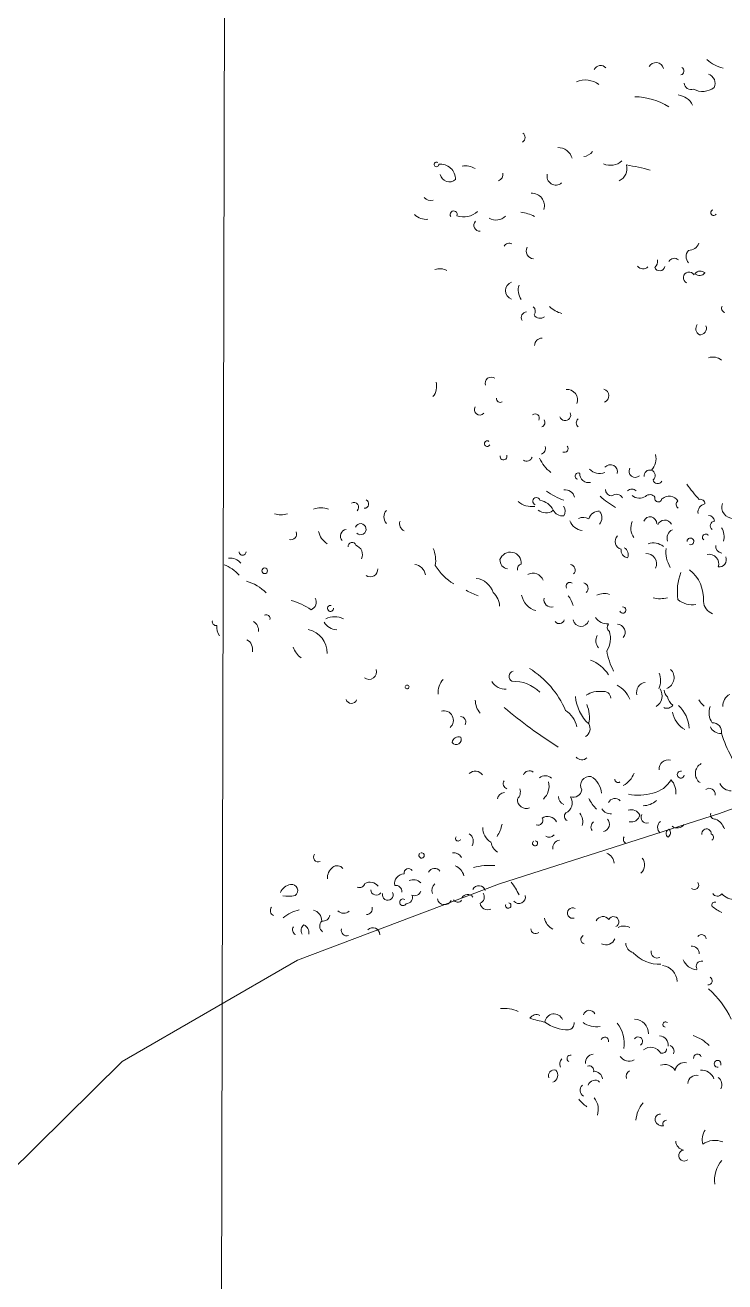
# Model space of a CAD drawing. Header units: millimetres. Extents: x -24439 to 198341, y -52871 to 149926.
# Drawn here: x 144440 to 145698, y 19087 to 21346 of the extents above; entities that cross this region are included whole.
import ezdxf

# ---------------------------------------------------------------- set-up
doc = ezdxf.new("R2010")
doc.units = ezdxf.units.MM
doc.linetypes.add('NET VAN', pattern=[1.06, 0.53, -0.53])
doc.layers.add('A-DETL-GENF-2', color=9, linetype='NET VAN', lineweight=9)
doc.layers.add('G-IMPT-1', color=9, linetype='Continuous', lineweight=9)

# ---------------------------------------------------------------- blocks, each defined once
blk = doc.blocks.new('NCV_TKCS_251209_TONG THE HIEN TRANG SAN DUONG - NCV_TKCS_HIEN TRANG_251209a_dwg_CX-1613001-TKCS_MB ĐỊNH VỊ CAO ĐỘ THIẾT KẾ')
at = {"layer": 'G-IMPT-1'}
blk.add_circle((-2094.9, 4568.9), 8.39, dxfattribs=at)
for centre, radius, start, end in [((-1221, 6507.5), 101.2, 242.505, 274.115), ((-1404.9, 6342.4), 23.3, 31.15, 168.58), ((-1335.6, 6361.1), 12.2, 301.7299, 77.194), ((-1251.4, 6348), 28.8, 350.5439, 89.0665), ((-1293.4, 6336.3), 19.9, 197.532, 309.689), ((-1269.4, 6377.3), 57.5, 258.595, 323.726), ((-1561.7, 6288.6), 20.7, 57.56, 172.8428), ((-1310.8, 6234.5), 57.4, 44.102, 99.0275), ((-1580.1, 6189), 67.5, 69.244, 129.6807), ((-1389.6, 6063), 192.8, 74.035, 105.9647), ((-1737.8, 6031.9), 16.2, 319.399, 72.492), ((-1606.5, 5994.1), 44.1, 32.274, 107.0808), ((-1552.5, 6066.8), 37.4, 293.573, 341.404), ((-1468.5, 6081.2), 52.7, 263.742, 327.678), ((-1443.5, 6024.2), 42.1, 313.21, 30.53), ((-1311.7, 5277.3), 774.2, 91.7044, 97.0932), ((-1116.2, 5984.1), 8.72, 121.115, 347.811), ((-1600.6, 5951.6), 26.2, 182.039, 327.825), ((-1775.1, 5905.9), 22, 310.596, 25.215), ((-1953.2, 5882.9), 6.82, 67.714, 22.286), ((-1929.3, 5843.8), 45.3, 15.32, 112.9477), ((-1853.6, 5850.8), 55.3, 74.642, 116.2412), ((-1643.6, 5847), 37.2, 359.169, 110.563), ((-1165.9, 5886.5), 34.1, 286.675, 355.137), ((-1909.1, 5870.8), 28, 208.103, 327.49), ((-1131.7, 5842.1), 27, 154.258, 240.793), ((-1648.3, 5695.8), 124.6, 80.1127, 99.8873), ((-1261.5, 5789.7), 27.4, 329.304, 21.899), ((-1183.9, 5800.7), 19.3, 67.487, 165.6462), ((-1108.6, 5812), 21.3, 246.802, 336.802), ((-1098.3, 5786.4), 19.6, 61.607, 161.9962), ((-1946, 5801), 27.3, 239.237, 300.763), ((-1860.6, 5754.3), 10.5, 354.885, 233.043), ((-1848.4, 5817.4), 64, 268.468, 327.677), ((-1746.3, 5813.4), 40.5, 257.3, 331.948), ((-1276.5, 5781.1), 20.2, 234.741, 333.33), ((-1225.7, 5785.7), 15.7, 219.121, 4.483), ((-1130.3, 5775.9), 17.2, 48.257, 258.613), ((-1776.6, 5745.7), 17.7, 154.098, 291.321), ((-1597.9, 5719), 23.8, 168.843, 281.155), ((-998, 5720.2), 13.3, 165.092, 270.655), ((-1949.6, 5765.5), 51.2, 242.794, 292.229), ((-1672.2, 5704.2), 16.3, 74.29, 170.6501), ((-1046.9, 5641.8), 21.1, 159.553, 256.591), ((-1056.3, 5640.6), 19.9, 283.031, 38.089), ((-1620.6, 5588.4), 26.7, 125.619, 268.586), ((-1839.9, 5539.9), 48.6, 80.088, 123.6908), ((-1566.3, 5606), 45.7, 177.196, 233.73), ((-1467.8, 5646.1), 82.5, 242.462, 271.93), ((-1561.8, 5521.9), 16.6, 109.386, 227.994), ((-1559.1, 5542.1), 17.2, 338.028, 67.21), ((-1528.9, 5551.1), 21, 227.32, 326.102), ((-982.7, 5533.2), 37.9, 64.262, 126.6179), ((-1492.8, 5454.2), 23.2, 108.869, 194.986), ((-1375.3, 5320.3), 31.4, 355.672, 111.3883), ((-1278.7, 5362.2), 20.8, 308.159, 90.4215), ((-1607.2, 5303), 18, 69.196, 218.298), ((-1367.4, 5275.1), 16.6, 213.973, 42.338), ((-1313.8, 5267.2), 15.6, 149.553, 247.316), ((-1806.9, 5232.5), 48, 336.955, 32.572), ((-1568, 5265.3), 10.6, 187.057, 319.545), ((-1450.8, 5240.8), 12.3, 346.509, 148.2519), ((-1432.7, 5232.3), 14.1, 307.878, 52.122), ((-1115, 5214), 48.3, 332.105, 32.3), ((-1617.2, 5216.5), 15.9, 162.988, 335.899), ((-1410.3, 5156.7), 16.2, 302.029, 40.477), ((-1340.8, 5178.3), 11.2, 263.136, 56.899), ((-1188.5, 5151.6), 21.3, 1.855, 157.5339), ((-1118, 5174.1), 18.1, 166.282, 331.218), ((-1072.1, 5174.6), 16.8, 90.754, 206.033), ((-1073.4, 5174.6), 16.9, 327.0109, 86.1187), ((-1046.9, 5171.6), 13.9, 206.908, 349.351), ((-415.4, 5915.3), 912.6, 233.457, 237.153), ((-806.2, 5156.1), 33.6, 176.897, 289.363), ((-1566.3, 5125.8), 8.43, 71.018, 350.911), ((-1442.7, 5125.4), 16.8, 250.912, 2.829), ((-1325.6, 5192.7), 100.1, 218.822, 250.555), ((-1277, 5111.5), 9.4, 78.633, 269.943), ((-1249.2, 5127.3), 26.8, 194.325, 299.277), ((-1230.3, 5175.6), 40.2, 239.054, 310.093), ((-1107.1, 5104.1), 17.1, 59.527, 154.6767), ((-1050.4, 5102), 18.9, 52.329, 150.287), ((-990.1, 5103.1), 30.7, 49.048, 149.1334), ((-958.8, 5118.7), 13.5, 146.009, 253.957), ((-902.9, 5137.4), 13.5, 16.045, 123.9921), ((-878.2, 5118.6), 25.4, 117.569, 205.563), ((-1508.6, 5103.2), 10.4, 185.858, 37.749), ((-1168.6, 5102.9), 20.1, 198.628, 284.767), ((-1146.1, 5072.3), 20.7, 46.269, 147.1497), ((-1092.6, 5133.5), 34, 247.236, 319.552), ((-1028.4, 5116.3), 10.4, 176.072, 14.319), ((-865.9, 5090.6), 21.1, 27.242, 99.6264), ((-842.5, 5087.2), 13.8, 109.655, 250.345), ((-855.6, 5049.3), 51.2, 0.746, 47.709), ((-1294.7, 5031.9), 30, 32.868, 113.7332), ((-1078.9, 5327.2), 280.9, 245.142, 256.807), ((-1030.2, 5037.8), 19.8, 13.892, 176.9878), ((-984.8, 5038.7), 22.4, 41.866, 175.0023), ((-858.6, 5046), 9.68, 52.769, 249.123), ((-1375.5, 5003.2), 10.9, 32.805, 269.088), ((-1359.7, 4954.6), 54.9, 43.418, 96.9832), ((-1276.8, 5291.1), 262.4, 252.616, 265.475), ((-1308.8, 4992.2), 25.5, 343.148, 53.722), ((-1176.3, 4997.2), 33.7, 106.3962, 178.7941), ((-1201, 5004.3), 28.9, 335.516, 53.97), ((-1030.7, 5023.4), 52.9, 175.41, 229.829), ((-942.6, 5018.2), 27.4, 131.199, 217.379), ((-898.8, 5021), 10.1, 267.356, 195.328), ((-802.3, 5035.4), 21.1, 190.985, 279.624), ((-801.2, 4993.5), 22.1, 281.276, 38.273), ((-1401.7, 5044.7), 63.6, 245.81, 294.19), ((-1348.6, 5013.1), 36.6, 247.501, 321.741), ((-1296.7, 5014.3), 31.9, 223.664, 292.56), ((-1226.9, 5002.6), 44.4, 217.461, 279.796), ((-1217.4, 4964), 34.7, 77.804, 130.267), ((-1091.7, 4962.6), 24.2, 152.666, 271.885), ((-990.3, 4940.4), 46.4, 66.502, 127.1843), ((-870.5, 4997.5), 93.8, 191.208, 226.901), ((-825.8, 4972.5), 28.9, 358.613, 118.7318), ((-1068.7, 4942), 22.5, 189.234, 279.691), ((-1090.5, 4921.1), 25.7, 356.924, 74.1499), ((-1006.2, 4918.5), 30.9, 351.935, 109.487), ((-916, 4837.1), 108.5, 12.296, 68.907), ((-741.6, 4911.4), 158.2, 175.63, 205.449), ((-1867.3, 4846.9), 13.4, 287.718, 80.4549), ((-767.7, 4877.6), 45.7, 202.5, 263.761), ((-1893.8, 4828.4), 14, 328.731, 137.5319), ((-1770.8, 4835), 29.8, 155.996, 237.401), ((-1727.2, 4826.8), 22.5, 175.483, 264.991), ((-1396.7, 4803.2), 32.9, 11.831, 177.9671), ((-1220.1, 4835), 16.1, 328.934, 100.4565), ((-962.4, 4914.8), 88.3, 273.564, 301.735), ((-858.4, 4901.2), 63.4, 245.774, 298.045), ((-1970.3, 4739.4), 61.4, 85.5566, 128.2978), ((-1855.9, 4771), 16.7, 244.109, 174.0039), ((-1403.6, 4810.3), 26.7, 192.913, 278.07), ((-1357.9, 4797.1), 14.4, 117.183, 212.306), ((-1314, 4763.1), 32, 36.263, 134.9399), ((-1206.7, 4788.6), 11, 67.856, 230.215), ((-1168.2, 4793.1), 16.8, 326.574, 92.9155), ((-1088.7, 4753.3), 45.6, 85.7956, 134.6529), ((-2112.3, 4795.5), 54.6, 265.845, 307.554), ((-1888.6, 4739.7), 19.9, 113.929, 240.044), ((-1698.8, 4720.5), 89.3, 7.224, 40.276), ((-1240.8, 4702), 69.1, 28.938, 56.482), ((-1033.4, 4765.8), 9.46, 220.151, 111.7783), ((-2051.7, 4696.9), 17.3, 271.842, 38.125), ((-1918.2, 4763.5), 66.8, 212.017, 251.404), ((-1865.8, 4714.7), 11.7, 30.536, 206.686), ((-1856.1, 4691.9), 28.7, 350.4059, 89.2036), ((-1664.4, 4679.3), 37.9, 26.817, 97.8921), ((-1497.6, 4857.6), 168.8, 228.205, 255.008), ((-1471.7, 4668.2), 62.5, 34.782, 99.2404), ((-1283.2, 4749.8), 60.9, 208.709, 270.534), ((-1248, 4733), 21.6, 183.232, 303.637), ((-1077.3, 4757.8), 46.8, 232.489, 287.779), ((-1048.1, 4707.6), 15.9, 159.444, 249.444), ((-1030.9, 4697.2), 24.1, 335.169, 104.4417), ((-1793.6, 4664.5), 22.9, 254.025, 19.67), ((-1446.1, 4927.5), 246.4, 257.276, 266.465), ((-1447.7, 4649.5), 60.9, 20.037, 63.229), ((-1208.5, 4686.3), 15.2, 233.484, 3.116), ((-1146.1, 4705.1), 23.6, 206.625, 1.447), ((-1054.1, 4664.2), 31.8, 168.806, 239.119), ((-1110, 4654), 68.3, 343.832, 34.492), ((-865.7, 4723.3), 199.4, 206.296, 224.779), ((-861, 4606.2), 34.5, 308.286, 62.769), ((-2174.9, 4604.3), 10.6, 195.254, 15.254), ((-1091.2, 4480.3), 114, 50.2849, 86.1118), ((-924.6, 4577.7), 62.8, 354.528, 37.992), ((-629.8, 4589.5), 35.9, 131.469, 202.923), ((-2192.8, 4540.3), 37.2, 52.699, 116.4193), ((-894.3, 4550.2), 29.8, 114.456, 211.688), ((-883.5, 4542.9), 38.3, 319.027, 48.864), ((-815, 4583.7), 32.6, 201.508, 241.758), ((-696.4, 4615.4), 58.5, 225.569, 249.488), ((-645.2, 4562.4), 54.9, 178.059, 231.189), ((-2225.8, 4433.8), 117.8, 58.7469, 85.6149), ((-2136.6, 4389.2), 134.2, 61.054, 90.8743), ((-1944, 4516.7), 25, 308.932, 45.342), ((-1873.4, 4518), 9.08, 95.738, 22.332), ((-1325.6, 4247.4), 280.5, 40.201, 74.561), ((-1003.6, 4461), 86.7, 39.265, 77.52), ((-828, 4541.8), 20.7, 258.335, 344.881), ((-794.1, 4575.9), 41.9, 209.901, 250.489), ((-837.2, 4448.2), 102.7, 20.539, 63.435), ((-670.5, 4495), 26.3, 5.097, 110.3511), ((-1987.1, 4318.4), 188.3, 71.809, 91.9303), ((-1838, 4441.2), 58.8, 80.0621, 132.9468), ((-1287, 4481.6), 16.3, 121.932, 259.307), ((-1011.7, 4445.8), 69, 98.6069, 140.3456), ((-1011.7, 4496.5), 20.4, 18.339, 120.5484), ((-739.3, 4545.3), 69.6, 204.934, 259.316), ((-656.6, 4527.2), 32.4, 219.603, 292.324), ((-305.2, 4732.5), 412.7, 214.74, 236.24), ((-2049.1, 4433.5), 11, 2.479, 133.9177), ((-1848.3, 4506.9), 46.3, 226.862, 283.897), ((-1315.2, 4485.9), 50.7, 230.018, 288.209), ((-1254, 4358.7), 112.9, 61.851, 108.6216), ((-978.3, 4521.8), 124.7, 201.14, 243.881), ((-1123.7, 4404), 90.6, 3.677, 41.282), ((-2091.4, 4383.2), 31.6, 11.2789, 74.138), ((-1912.9, 4367.3), 70.8, 15.072, 94.9444), ((-1434.7, 4386.2), 60.1, 154.927, 200.491), ((-1131.6, 4355.6), 75.6, 28.142, 74.5389), ((-1051, 4389.4), 27.1, 316.486, 48.966), ((-2190.6, 4380.6), 11.3, 182.619, 299.268), ((-2138.5, 4379.7), 47.5, 190.919, 231.009), ((-1888.6, 4418), 72.8, 216.719, 248.468), ((-1708, 4368.9), 22.1, 248.202, 36.049), ((-1320.8, 4398.7), 61.4, 197.671, 238.078), ((-715.3, 5709.7), 1445.1, 246.566, 254.554), ((-766.3, 4349.3), 27, 91.767, 202.186), ((-651.9, 4369.3), 33.8, 135.253, 251.016), ((-2093.1, 4323.8), 32.7, 3.95, 78.42), ((-1585.9, 4358.7), 5.66, 189.462, 170.5377), ((-725.4, 4343.6), 10.4, 94.4, 5.991), ((-626.2, 4312.6), 17.4, 7.797, 145.7219), ((-577.3, 4376), 36.7, 220.479, 287.629), ((-1451.4, 4295), 28.2, 326.85, 123.1502), ((-1403.7, 4303.6), 17.3, 348.031, 101.9701), ((-1028.1, 4321.2), 21.5, 234.089, 332.392), ((-932.9, 4313.8), 73, 315.722, 355.03), ((-829.1, 4339.1), 82.7, 298.652, 346.979), ((-777.3, 4272.6), 55.9, 11.018, 58.967), ((-1736, 4278.6), 16.1, 211.26, 356.813), ((-1389.8, 4241.4), 19.6, 86.737, 188.242), ((-1399.7, 4250.5), 15.2, 231.433, 43.545), ((-976.9, 4234), 27.3, 98.82, 225.69), ((-995.7, 4199.2), 63.4, 20.9169, 76.711), ((-901.2, 4275.7), 9.33, 190.671, 324.274), ((-870.2, 4386.3), 144.4, 274.72, 303.997), ((-592.2, 4258), 13.1, 175.165, 294.849), ((-1156.9, 4205.1), 19.7, 71.08, 174.3892), ((-1104.8, 4195.6), 28.9, 65.503, 143.9841), ((-887.4, 4197.6), 21.5, 60.67, 169.7319), ((-825, 4280.6), 61.6, 287.74, 328.011), ((-593.8, 4196.6), 50, 35.458, 81.6828), ((-1143.7, 4181.9), 52.8, 329.248, 30.752), ((-1021.6, 4210.5), 25.8, 268.82, 8.807), ((-1044.7, 4159.5), 33.8, 312.026, 47.974), ((-881, 4277), 119.1, 222.967, 242.223), ((-828.7, 4174), 27.5, 41.347, 127.2326), ((-833.3, 4189.5), 25.4, 272.35, 5.822), ((-785.7, 4191.7), 17.2, 166.264, 302.662), ((-724.3, 4179.2), 22.6, 145.303, 245.745), ((-696.4, 4212.6), 25.9, 248.962, 338.962), ((-600.4, 4197), 14, 10.596, 208.712), ((-586.4, 4189.6), 9.95, 316.915, 91.0136), ((-1310.1, 4151), 26.3, 51.614, 149.9548), ((-1211.1, 4169.2), 16.2, 164.753, 267.303), ((-1198.4, 4146.9), 29.3, 330.659, 36.075), ((-1030.9, 4184.4), 28, 198.93, 261.458), ((-1002.2, 4114.1), 37.9, 356.956, 56.174), ((-901.5, 4198.9), 29.6, 227.087, 292.897), ((-908.7, 4133.5), 22.6, 300.136, 59.864), ((-703.2, 4166.1), 13.8, 126.162, 251.329), ((-719.9, 4163.5), 16.2, 319.522, 57.97), ((-1209.1, 4119.3), 21.7, 107.455, 189.33), ((-1146.4, 4139.5), 27.3, 194.678, 306.964), ((-1062.2, 4080.7), 29.5, 43.202, 141.5714), ((-1009.7, 4127.9), 14, 152.301, 264.921), ((-919.7, 4121.4), 18.6, 143.091, 233.17), ((-821.3, 4112.3), 13.3, 164.741, 262.637), ((-1094.8, 4088.8), 14, 263.193, 47.255), ((-785.7, 4043.2), 35.8, 332.166, 51.371), ((-1304.9, 4037.7), 110.2, 344.298, 4.821), ((-1083.9, 4020.8), 7.68, 132.277, 100.8597), ((-1053.7, 4067.4), 17.7, 251.565, 341.565), ((-1007.6, 4029.7), 22.7, 113.034, 208.086), ((-872.9, 4018.8), 35.8, 21.8009, 84.4588), ((-590.6, 4038.3), 13, 245.649, 53.837), ((-520, 4041.9), 15.9, 227.266, 344.625), ((-475.9, 4087.2), 57.3, 239.752, 285.998), ((-1288.6, 3965.2), 27.1, 347.825, 73.106), ((-1198.3, 4034.5), 50.8, 195.512, 254.487), ((-515.1, 3999.1), 8.84, 83.089, 223.781), ((-459.8, 4150.2), 168.9, 248.57, 260.382), ((-1308.8, 3968.2), 7.7, 161.199, 350.726), ((-1174.4, 4000.8), 38.8, 203.134, 255.663), ((-1301.7, 3897.2), 27.3, 45.69, 113.0702), ((-1135.3, 3726.3), 201.1, 102.9131, 121.3056), ((-1398.9, 3887.9), 7.95, 144.528, 125.4718), ((-1296.1, 3845.4), 41.6, 30.39, 86.7524), ((-1236.6, 3722.6), 203.7, 42.05, 54.684), ((-790.7, 3863.3), 15.8, 311.952, 168.5577), ((-523.3, 3889.9), 13.8, 18.822, 161.1784), ((-1344.6, 3842.8), 20.1, 53.939, 170.8215), ((-1203, 3831.2), 20.4, 32.911, 169.7089), ((-1083.8, 3853), 19.6, 236.203, 29.846), ((-915.7, 3853.1), 15.6, 77.484, 305.137), ((-819, 3847.5), 22.9, 55.945, 169.7222), ((-747.5, 3825.9), 35.9, 76.608, 134.4396), ((-539.1, 3840.4), 22.1, 14.621, 112.249), ((-1424.3, 3792.3), 29, 108.128, 207.374), ((-1421.1, 3825.9), 13.6, 52.479, 206.101), ((-1392.5, 3781), 31.5, 61.679, 130.3396), ((-1313.7, 3804.6), 26.6, 149.433, 217.721), ((-1227.8, 3796.8), 19.9, 52.112, 166.7677), ((-1202.7, 3817.1), 20.6, 309.708, 50.292), ((-1107, 3819.2), 8.21, 174.888, 95.1122), ((-951.4, 3835.8), 46.2, 207.598, 260.728), ((-800.7, 3817.6), 28, 258.595, 357.156), ((-708.5, 3822.6), 30.5, 199.219, 271.764), ((-639.8, 3814), 17.6, 185.004, 313.884), ((-519.7, 3848.8), 52, 221.444, 280.37), ((-500.3, 3811.6), 15.8, 92.537, 230.594), ((-1693.9, 3793.6), 14.3, 155.659, 310.602), ((-1610.5, 3753.1), 40.9, 144.083, 198.855), ((-1626, 3765.6), 21, 54.578, 146.6615), ((-1514.8, 3735.7), 32.2, 55.495, 134.8931), ((-1442.6, 3761.3), 19.2, 14.036, 112.8332), ((-1406.6, 3754.1), 18.5, 285.369, 39.922), ((-1389.4, 3785.1), 19.3, 261.021, 358.59), ((-1296.9, 3787.7), 22, 208.889, 351.721), ((-1259.4, 3799.5), 15.1, 227.677, 338.312), ((-1169.2, 3810.4), 22.3, 203.95, 312.273), ((-1008.1, 3776.4), 14.8, 199.044, 324.695), ((-857.1, 3788.1), 12.9, 132.59, 272.651), ((-653.2, 3880.9), 104.2, 238.535, 289.572), ((-605.4, 3729.7), 51.7, 20.007, 98.0653), ((-468.5, 3776.2), 12.4, 282.995, 77.005), ((-1553.7, 3757.7), 16.1, 261.131, 2.843), ((-1499.4, 3750.8), 16.7, 198.435, 341.565), ((-1461.8, 3745.6), 16.2, 180.334, 43.27), ((-1411.6, 3737.6), 10, 75.68, 351.702), ((-585.3, 3486.9), 294.1, 42.604, 64.787), ((-1729.6, 3653.7), 42.8, 117.8825, 171.683), ((-1741.5, 3675.2), 18.3, 320.723, 116.5967), ((-1510, 3687.2), 16.7, 284.18, 36.511), ((-1769.9, 3736.8), 84.6, 274.873, 300.178), ((-1580.4, 3681), 27.2, 245.83, 325.218), ((-1646.5, 3527.8), 113.6, 119.8677, 147.3381), ((-1660.1, 3605.2), 32.5, 14.662, 93.6636), ((-1632, 3635.1), 22, 278.473, 6.39), ((-1470.4, 3618), 21.4, 17.864, 151.2556), ((-552.8, 3613.7), 7.91, 64.439, 281.308), ((-1768.6, 3604.3), 17.3, 161.86, 258.653), ((-1660.5, 3575.3), 20.5, 144.114, 231.075), ((-1680.9, 3561.1), 26.4, 8.3439, 81.656), ((-1609.7, 3603.5), 21.4, 152.66, 248.451), ((-1548.7, 3608.7), 16.8, 183.181, 303.691), ((-778.7, 3571.4), 18.2, 42.215, 182.546), ((-635, 3561.3), 42.4, 15.252, 105.2581), ((-553.8, 3550), 27, 8.048, 104.5722), ((-467.5, 3487.3), 118.7, 60.934, 88.2217), ((-1689.3, 3568), 16.3, 164.291, 260.651), ((-874.1, 3521.6), 27.5, 38.976, 190.575), ((-833.8, 3532), 18.6, 292.372, 28.32), ((-769.4, 3608.4), 64, 250.01, 298.161), ((-748, 3496.3), 97.1, 7.592, 55.268), ((-617, 3542), 13.2, 318.691, 160.7958), ((-541.5, 3540.9), 13.1, 268.154, 16.099), ((-523.7, 3538.6), 19.1, 355.339, 83.2403), ((-432.5, 3545.2), 11.7, 35.131, 202.091), ((-369.6, 3546.2), 10.2, 350.387, 295.877), ((-999.6, 3418.7), 106.2, 82.986, 112.7207), ((-925.1, 3508.4), 23.4, 81.2613, 164.2082), ((-935.6, 3795.7), 281.2, 267.541, 277.039), ((-861.3, 3619.1), 109.9, 248.775, 288.361), ((-713.2, 3514.7), 11.2, 0, 180), ((-565.7, 3503.1), 34.2, 46.165, 146.0646), ((-457.8, 3493.8), 28.5, 94.545, 186.51), ((-399.2, 3474.7), 40.8, 38.067, 110.6491), ((-363.9, 3483.2), 25.4, 347.102, 71.613), ((-725, 3443), 25.6, 114.097, 203.402), ((-635.1, 3507.3), 31.6, 229.872, 315.108), ((-510.5, 3463.5), 36.4, 47.986, 127.4315), ((-412.7, 3470.5), 25.8, 96.051, 193.514), ((-796.2, 3433.7), 10.4, 93.721, 255.891), ((-732.8, 3415.9), 14.1, 0.843, 126.0274), ((-603.8, 3436.5), 18.2, 133.838, 217.366), ((-828, 3371), 17.2, 91.536, 218.429), ((-839.5, 3369), 22.1, 305.333, 60.391), ((-801.3, 3416.1), 21.9, 154.708, 222.783), ((-701.9, 3373.6), 20.5, 63.159, 180.853), ((-708.7, 3395.7), 22.8, 19.03, 116.2091), ((-722.2, 3357.4), 19.9, 148.693, 258.564), ((-469.8, 3333.4), 87.5, 155.584, 192.995), ((-485.3, 3337.2), 16.3, 106.255, 211.669), ((-685.2, 3392), 84.9, 232.132, 254.738), ((-722.5, 3297.6), 52.2, 357.295, 57.653), ((-481.1, 3340.2), 21.4, 212.695, 297.442), ((-464.7, 3329.6), 10.6, 105.254, 232.124), ((-296.5, 3330.4), 54, 163.878, 210.985), ((-292.8, 3263.5), 63.5, 84.8129, 142.0445), ((-395.2, 3298.8), 29.8, 201.868, 274.121), ((-386.3, 3254.1), 16.5, 114.197, 326.276), ((-184.7, 3235.6), 96.8, 157.38, 202.62)]:
    blk.add_arc(centre, radius, start, end, dxfattribs=at)
blk = doc.blocks.new('NCV_TKCS_251209_TONG THE HIEN TRANG SAN DUONG - NCV_TKCS_HIEN TRANG_251209a_dwg-1612995-TKCS_MB ĐỊNH VỊ CAO ĐỘ THIẾT KẾ')
at = {"layer": 'G-IMPT-1', "flags": 128}
for points in [[(563626493.9, 1145005715.1), (563626667, 1145006032), (563626916.5, 1145006297.5), (563627224.4, 1145006533.4), (563627567, 1145006768.8), (563627920.5, 1145007032.5), (563628261.3, 1145007353.6), (563628565.5, 1145007761.1), (563628809.6, 1145008283.8), (563628969.7, 1145008950.7)], [(563633795.4, 1144983892.4), (563632842, 1144987228), (563628322, 1145001121), (563621443.2, 1145024145.7), (563617911.8, 1145035632.8), (563612430, 1145053330), (563609036.9, 1145064493.7), (563606296.8, 1145072376.5), (563601696, 1145088856), (563597882, 1145088677), (563595394.2, 1145091035.9)]]:
    blk.add_lwpolyline(points, dxfattribs=at)
at = {"xscale": 0.5999999999997676, "yscale": 0.5999999999997676, "zscale": 0.5999999999997676, "rotation": 0.0005022315763634679}
blk.add_blockref('NCV_TKCS_251209_TONG THE HIEN TRANG SAN DUONG - NCV_TKCS_HIEN TRANG_251209a_dwg_CX-1613001-TKCS_MB ĐỊNH VỊ CAO ĐỘ THIẾT KẾ', (563627915.2, 1145004209.1), dxfattribs=at)
blk = doc.blocks.new('NCV_TKCS_251209_TONG THE HIEN TRANG SAN DUONG - NCV_TKCS_251209_TONG THE HIEN TRANG SAN DUONG-1605292-TKCS_MB ĐỊNH VỊ CAO ĐỘ THIẾT KẾ')
at = {"rotation": 343.2379237072182}
blk.add_blockref('NCV_TKCS_251209_TONG THE HIEN TRANG SAN DUONG - NCV_TKCS_HIEN TRANG_251209a_dwg-1612995-TKCS_MB ĐỊNH VỊ CAO ĐỘ THIẾT KẾ', (-869777547.7, -933796958.8), dxfattribs=at)

msp = doc.modelspace()

# ---------------------------------------------------------------- block references
at = {"layer": 'A-DETL-GENF-2'}
msp.add_blockref('NCV_TKCS_251209_TONG THE HIEN TRANG SAN DUONG - NCV_TKCS_251209_TONG THE HIEN TRANG SAN DUONG-1605292-TKCS_MB ĐỊNH VỊ CAO ĐỘ THIẾT KẾ', (26103.5, 9888.2), dxfattribs=at)

doc.saveas('drawing.dxf')
